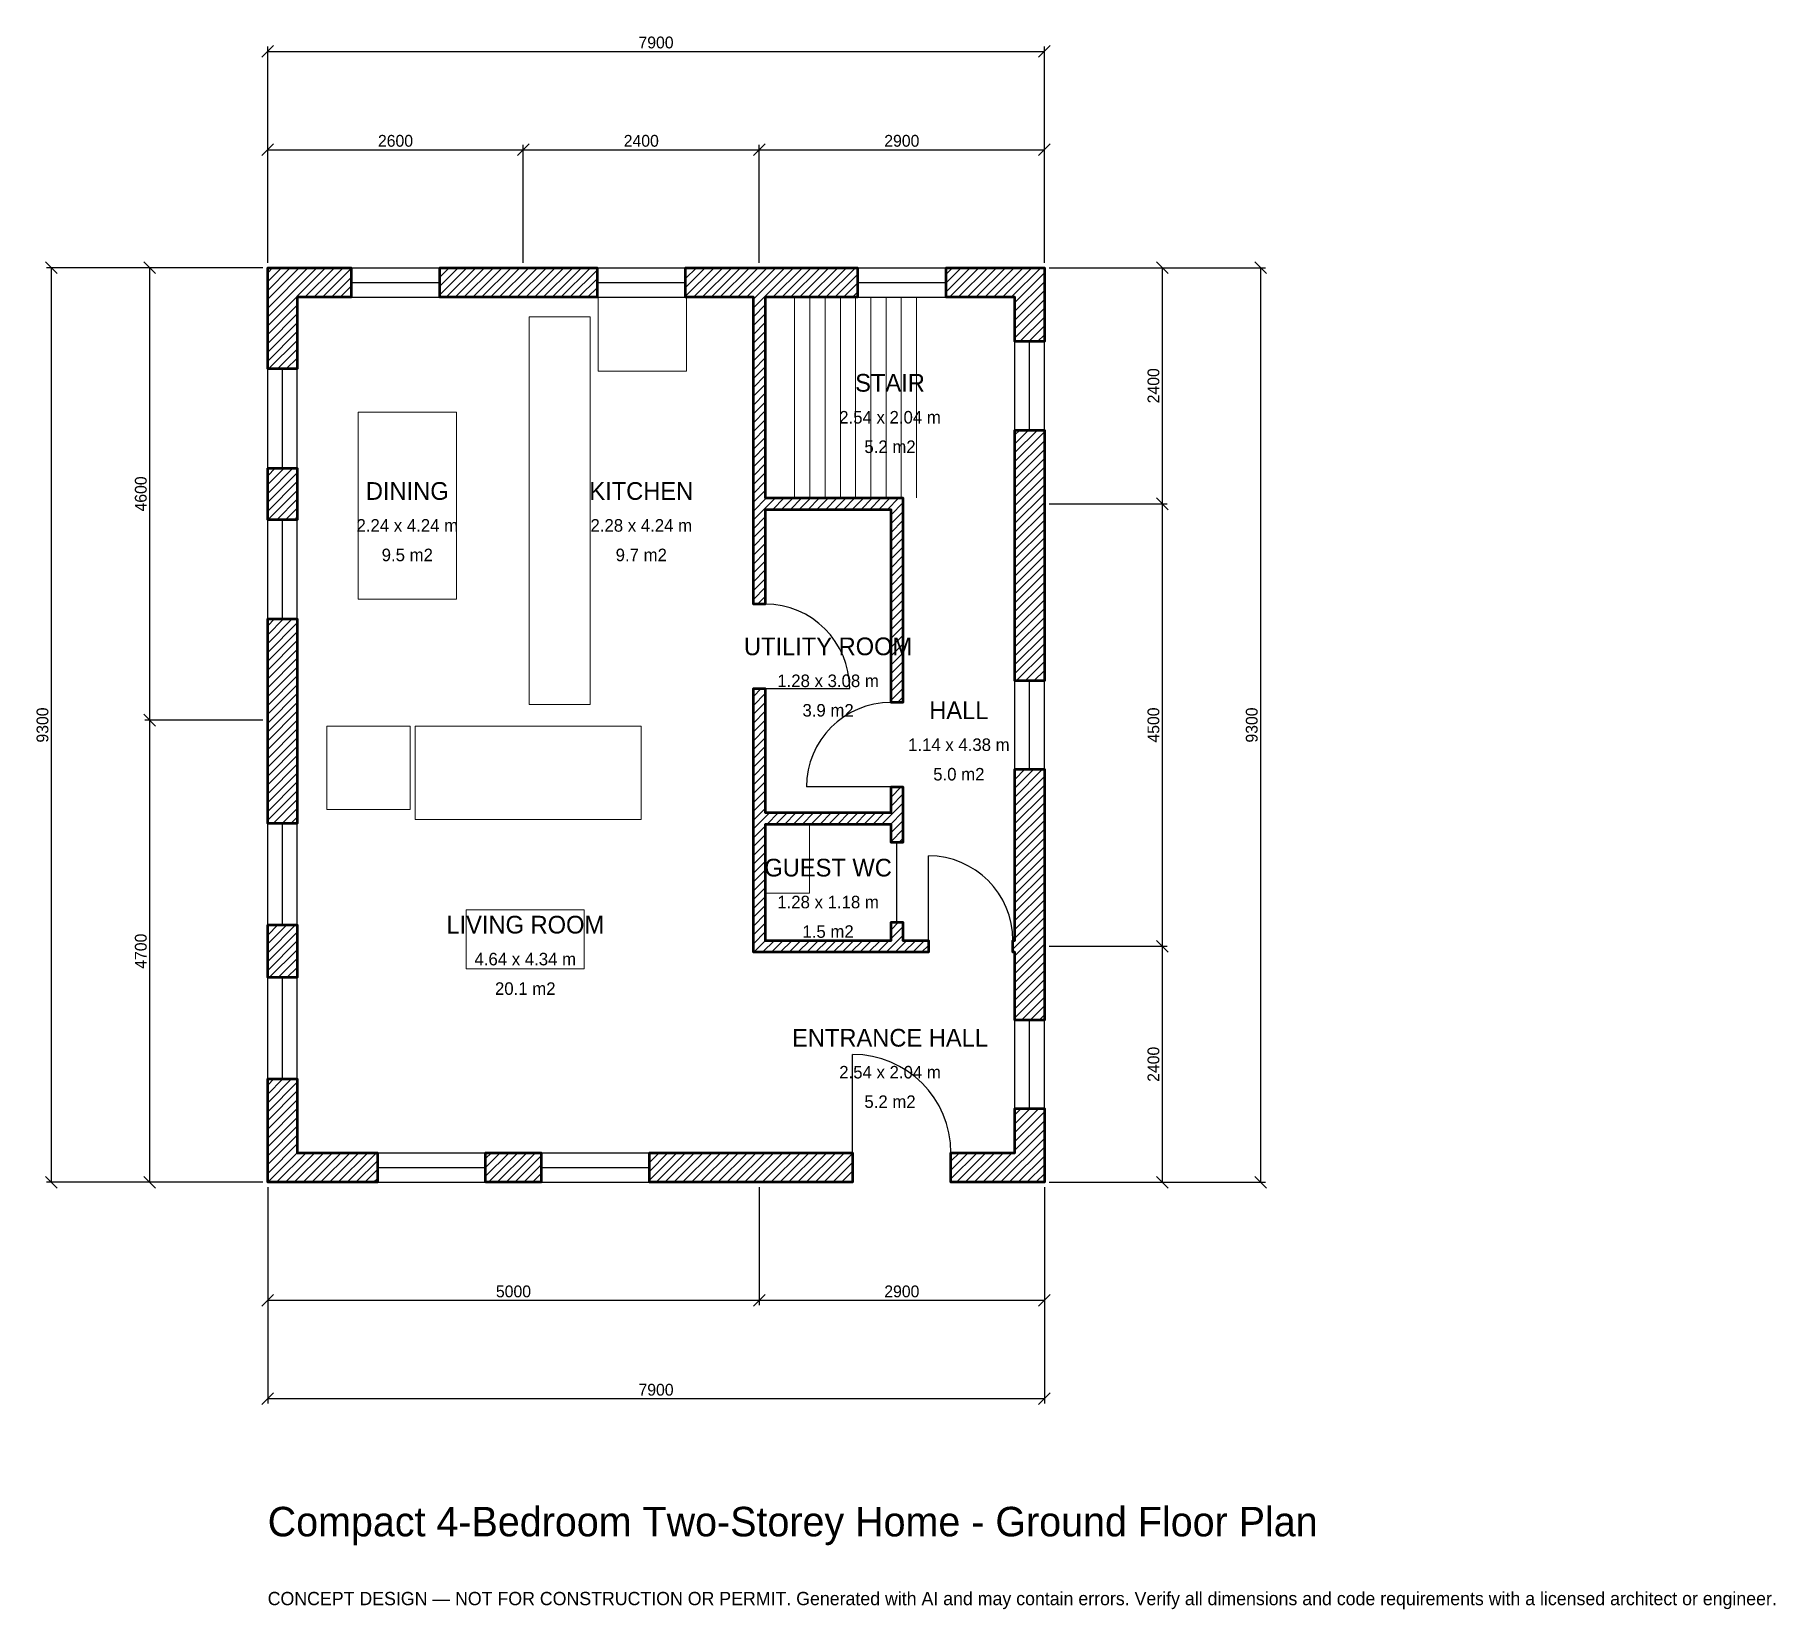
# Model space of a CAD drawing. Header units: millimetres. Extents: x -2369 to 15333, y -4341 to 11669.
import ezdxf
from ezdxf.enums import TextEntityAlignment as Align

# ---------------------------------------------------------------- set-up
doc = ezdxf.new("R2010")
doc.units = ezdxf.units.MM
for name, color, linetype, lineweight in [('A-ANNO-DIMS', 1, 'Continuous', 13), ('A-ANNO-TEXT', 7, 'Continuous', 18), ('A-AREA-IDEN', 7, 'Continuous', 18), ('A-DOOR', 2, 'Continuous', 25), ('A-FLOR-FIXT', 9, 'Continuous', 13), ('A-FLOR-STRS', 3, 'Continuous', 18), ('A-FURN', 9, 'Continuous', 13), ('A-GLAZ', 4, 'Continuous', 25), ('A-WALL', 7, 'Continuous', 50), ('A-WALL-PATT', 8, 'Continuous', 13)]:
    doc.layers.add(name, color=color, linetype=linetype, lineweight=lineweight)
doc.dimstyles.new('PLAN', dxfattribs={"dimtxt": 120, "dimasz": 80, "dimexe": 50, "dimexo": 50, "dimgap": 30, "dimtad": 1, "dimdec": 0, "dimtsz": 60, "dimcen": 2.5, "dimclrd": 1, "dimclre": 1, "dimazin": 3, "dimtfac": 1, "dimtmove": 0, "dimatfit": 3})

msp = doc.modelspace()

# ---------------------------------------------------------------- hatches: boundary and pattern name
at = {"layer": 'A-WALL-PATT'}
h = msp.add_hatch(dxfattribs=at)
h.set_pattern_fill('ANSI31', color=8, scale=20)
h.paths.add_polyline_path([(-0.001, 0), (-0.001, 300), (0, 300), (0, 1051.6667), (300, 1051.6667), (300, 300), (1116.6667, 300), (1116.6667, 0), (300, 0), (300, -0.001), (0, -0.001), (0, 0), (-0.001, 0)])
h.paths.add_polyline_path([(0, 2618.3333), (300, 2618.3333), (300, 2081.6667), (0, 2081.6667), (0, 2618.3333)])
h.paths.add_polyline_path([(0, 4550), (0, 4850), (0, 5728.3333), (300, 5728.3333), (300, 4850), (300, 4550), (300, 3648.3333), (0, 3648.3333), (0, 4550)])
h.paths.add_polyline_path([(0, 7261.6667), (300, 7261.6667), (300, 6738.3333), (0, 6738.3333), (0, 7261.6667)])
h.paths.add_polyline_path([(0, 9000), (-0.001, 9000), (-0.001, 9300), (0, 9300), (0, 9300.001), (300, 9300.001), (300, 9300), (850, 9300), (850, 9000), (300, 9000), (300, 8271.6667), (0, 8271.6667), (0, 9000)])
h.paths.add_polyline_path([(2450, 9300), (2750, 9300), (3350, 9300), (3350, 9000), (2750, 9000), (2450, 9000), (1750, 9000), (1750, 9300), (2450, 9300)])
h.paths.add_polyline_path([(4850, 9300), (4940, 9300), (4940, 9300.001), (5060, 9300.001), (5060, 9300), (5150, 9300), (6000, 9300), (6000, 9000), (5150, 9000), (5060, 9000), (5060, 6960), (6340, 6960), (6460, 6960), (6460, 6840), (6460, 4880), (6340, 4880), (6340, 6840), (5060, 6840), (5060, 5880), (4940, 5880), (4940, 6840), (4940, 6960), (4940, 9000), (4850, 9000), (4250, 9000), (4250, 9300), (4850, 9300)])
h.paths.add_polyline_path([(7600, 9300), (7600, 9300.001), (7900, 9300.001), (7900, 9300), (7900.001, 9300), (7900.001, 9000), (7900, 9000), (7900, 8550), (7600, 8550), (7600, 9000), (6900, 9000), (6900, 9300), (7600, 9300)])
h.paths.add_polyline_path([(7900, 7050), (7900, 6750), (7900, 5100), (7600, 5100), (7600, 6750), (7600, 7050), (7600, 7650), (7900, 7650), (7900, 7050)])
h.paths.add_polyline_path([(7900, 2550), (7900, 2460), (7900.001, 2460), (7900.001, 2340), (7900, 2340), (7900, 2250), (7900, 1650), (7600, 1650), (7600, 2250), (7600, 2340), (7580, 2340), (7580, 2460), (7600, 2460), (7600, 2550), (7600, 4200), (7900, 4200), (7900, 2550)])
h.paths.add_polyline_path([(7900, 300), (7900.001, 300), (7900.001, 0), (7900, 0), (7900, -0.001), (7600, -0.001), (7600, 0), (6950, 0), (6950, 300), (7600, 300), (7600, 750), (7900, 750), (7900, 300)])
h.paths.add_polyline_path([(5150, 0), (4850, 0), (3883.3333, 0), (3883.3333, 300), (4850, 300), (5150, 300), (5950, 300), (5950, 0), (5150, 0)])
h.paths.add_polyline_path([(2216.6667, 0), (2216.6667, 300), (2783.3333, 300), (2783.3333, 0), (2216.6667, 0)])
h.paths.add_polyline_path([(6460, 3760), (6460, 3640), (6460, 3455), (6340, 3455), (6340, 3640), (5060, 3640), (5060, 2460), (6340, 2460), (6340, 2645), (6460, 2645), (6460, 2460), (6720, 2460), (6720, 2340), (6460, 2340), (6340, 2340), (5060, 2340), (4940, 2340), (4940, 2460), (4940, 3640), (4940, 3760), (4940, 4640), (4940, 4760), (4940, 5020), (5060, 5020), (5060, 4760), (5060, 4640), (5060, 3760), (6340, 3760), (6340, 4020), (6460, 4020), (6460, 3760)])

# ---------------------------------------------------------------- linework, layer by layer
at = {"layer": 'A-DOOR'}
for p, q in [((5060, 5020), (5920, 5020)), ((6340, 4020), (5480, 4020)), ((6400, 2645), (6400, 3455)), ((6720, 2460), (6720, 3320)), ((5950, 300), (5950, 1300))]:
    msp.add_line(p, q, dxfattribs=at)
for centre, radius, start, end in [((5060, 5020), 860, 0, 90), ((6340, 4020), 860, 90, 180), ((6720, 2460), 860, 0, 90), ((5950, 300), 1000, 0, 90)]:
    msp.add_arc(centre, radius, start, end, dxfattribs=at)
at = {"layer": 'A-FLOR-FIXT'}
for points in [[(2660, 4860), (3280, 4860), (3280, 8800), (2660, 8800)], [(5060, 2940), (5510, 2940), (5510, 3640), (5060, 3640)]]:
    msp.add_lwpolyline(points, close=True, dxfattribs=at)
at = {"layer": 'A-FLOR-STRS'}
for p, q in [((5360, 6960), (5360, 9000)), ((5515, 6960), (5515, 9000)), ((5670, 6960), (5670, 9000)), ((5825, 6960), (5825, 9000)), ((5980, 6960), (5980, 9000)), ((6135, 6960), (6135, 9000)), ((6290, 6960), (6290, 9000)), ((6445, 6960), (6445, 9000)), ((6600, 6960), (6600, 9000))]:
    msp.add_line(p, q, dxfattribs=at)
at = {"layer": 'A-FURN'}
for points in [[(3360, 8250), (4260, 8250), (4260, 9000), (3360, 9000)], [(920, 5930), (1920, 5930), (1920, 7830), (920, 7830)], [(600, 3790), (1450, 3790), (1450, 4640), (600, 4640)], [(1500, 3690), (3800, 3690), (3800, 4640), (1500, 4640)], [(2020, 2170), (3220, 2170), (3220, 2770), (2020, 2770)]]:
    msp.add_lwpolyline(points, close=True, dxfattribs=at)
at = {"layer": 'A-GLAZ'}
for p, q in [((850, 9300), (1750, 9300)), ((3350, 9300), (4250, 9300)), ((6000, 9300), (6900, 9300)), ((850, 9150), (1750, 9150)), ((3350, 9150), (4250, 9150)), ((6000, 9150), (6900, 9150)), ((850, 9000), (1750, 9000)), ((3350, 9000), (4250, 9000)), ((6000, 9000), (6900, 9000)), ((7600, 7650), (7600, 8550)), ((7750, 7650), (7750, 8550)), ((7900, 7650), (7900, 8550)), ((0, 7261.6667), (0, 8271.6667)), ((150, 7261.6667), (150, 8271.6667)), ((300, 7261.6667), (300, 8271.6667)), ((0, 5728.3333), (0, 6738.3333)), ((150, 5728.3333), (150, 6738.3333)), ((300, 5728.3333), (300, 6738.3333)), ((7600, 4200), (7600, 5100)), ((7750, 4200), (7750, 5100)), ((7900, 4200), (7900, 5100)), ((0, 2618.3333), (0, 3648.3333)), ((150, 2618.3333), (150, 3648.3333)), ((300, 2618.3333), (300, 3648.3333)), ((0, 1051.6667), (0, 2081.6667)), ((150, 1051.6667), (150, 2081.6667)), ((300, 1051.6667), (300, 2081.6667)), ((7600, 750), (7600, 1650)), ((7750, 750), (7750, 1650)), ((7900, 750), (7900, 1650)), ((1116.6667, 300), (2216.6667, 300)), ((2783.3333, 300), (3883.3333, 300)), ((1116.6667, 150), (2216.6667, 150)), ((1116.6667, 0), (2216.6667, 0)), ((2783.3333, 150), (3883.3333, 150)), ((2783.3333, 0), (3883.3333, 0))]:
    msp.add_line(p, q, dxfattribs=at)
at = {"layer": 'A-WALL'}
for points in [[(0, 9000), (-0.001, 9000), (-0.001, 9300), (0, 9300), (0, 9300.001), (300, 9300.001), (300, 9300), (850, 9300), (850, 9000), (300, 9000), (300, 8271.6667), (0, 8271.6667), (0, 9000)], [(2450, 9300), (2750, 9300), (3350, 9300), (3350, 9000), (2750, 9000), (2450, 9000), (1750, 9000), (1750, 9300), (2450, 9300)], [(4850, 9300), (4940, 9300), (4940, 9300.001), (5060, 9300.001), (5060, 9300), (5150, 9300), (6000, 9300), (6000, 9000), (5150, 9000), (5060, 9000), (5060, 6960), (6340, 6960), (6460, 6960), (6460, 6840), (6460, 4880), (6340, 4880), (6340, 6840), (5060, 6840), (5060, 5880), (4940, 5880), (4940, 6840), (4940, 6960), (4940, 9000), (4850, 9000), (4250, 9000), (4250, 9300), (4850, 9300)], [(7600, 9300), (7600, 9300.001), (7900, 9300.001), (7900, 9300), (7900.001, 9300), (7900.001, 9000), (7900, 9000), (7900, 8550), (7600, 8550), (7600, 9000), (6900, 9000), (6900, 9300), (7600, 9300)], [(7900, 7050), (7900, 6750), (7900, 5100), (7600, 5100), (7600, 6750), (7600, 7050), (7600, 7650), (7900, 7650), (7900, 7050)], [(0, 7261.6667), (300, 7261.6667), (300, 6738.3333), (0, 6738.3333), (0, 7261.6667)], [(0, 4550), (0, 4850), (0, 5728.3333), (300, 5728.3333), (300, 4850), (300, 4550), (300, 3648.3333), (0, 3648.3333), (0, 4550)], [(6460, 3760), (6460, 3640), (6460, 3455), (6340, 3455), (6340, 3640), (5060, 3640), (5060, 2460), (6340, 2460), (6340, 2645), (6460, 2645), (6460, 2460), (6720, 2460), (6720, 2340), (6460, 2340), (6340, 2340), (5060, 2340), (4940, 2340), (4940, 2460), (4940, 3640), (4940, 3760), (4940, 4640), (4940, 4760), (4940, 5020), (5060, 5020), (5060, 4760), (5060, 4640), (5060, 3760), (6340, 3760), (6340, 4020), (6460, 4020), (6460, 3760)], [(7900, 2550), (7900, 2460), (7900.001, 2460), (7900.001, 2340), (7900, 2340), (7900, 2250), (7900, 1650), (7600, 1650), (7600, 2250), (7600, 2340), (7580, 2340), (7580, 2460), (7600, 2460), (7600, 2550), (7600, 4200), (7900, 4200), (7900, 2550)], [(0, 2618.3333), (300, 2618.3333), (300, 2081.6667), (0, 2081.6667), (0, 2618.3333)], [(-0.001, 0), (-0.001, 300), (0, 300), (0, 1051.6667), (300, 1051.6667), (300, 300), (1116.6667, 300), (1116.6667, 0), (300, 0), (300, -0.001), (0, -0.001), (0, 0), (-0.001, 0)], [(7900, 300), (7900.001, 300), (7900.001, 0), (7900, 0), (7900, -0.001), (7600, -0.001), (7600, 0), (6950, 0), (6950, 300), (7600, 300), (7600, 750), (7900, 750), (7900, 300)], [(2216.6667, 0), (2216.6667, 300), (2783.3333, 300), (2783.3333, 0), (2216.6667, 0)], [(5150, 0), (4850, 0), (3883.3333, 0), (3883.3333, 300), (4850, 300), (5150, 300), (5950, 300), (5950, 0), (5150, 0)]]:
    msp.add_lwpolyline(points, close=True, dxfattribs=at)

# ---------------------------------------------------------------- texts
at = {"layer": 'A-ANNO-TEXT'}
for s, height, p in [('Compact 4-Bedroom Two-Storey Home - Ground Floor Plan', 300, (0, -3600)), ('CONCEPT DESIGN — NOT FOR CONSTRUCTION OR PERMIT. Generated with AI and may contain errors. Verify all dimensions and code requirements with a licensed architect or engineer.', 135, (0, -4300))]:
    msp.add_text(s, height=height, dxfattribs=at).set_placement(p)
at = {"layer": 'A-AREA-IDEN'}
for s, height, p in [('STAIR', 180, (6330, 8130)), ('2.54 x 2.04 m', 127.5, (6330, 7780)), ('5.2 m2', 127.5, (6330, 7480)), ('DINING', 180, (1420, 7030)), ('KITCHEN', 180, (3800, 7030)), ('2.24 x 4.24 m', 127.5, (1420, 6680)), ('2.28 x 4.24 m', 127.5, (3800, 6680)), ('9.5 m2', 127.5, (1420, 6380)), ('9.7 m2', 127.5, (3800, 6380)), ('UTILITY ROOM', 180, (5700, 5450)), ('1.28 x 3.08 m', 127.5, (5700, 5100)), ('3.9 m2', 127.5, (5700, 4800)), ('HALL', 180, (7030, 4800)), ('1.14 x 4.38 m', 127.5, (7030, 4450)), ('5.0 m2', 127.5, (7030, 4150)), ('GUEST WC', 180, (5700, 3200)), ('1.28 x 1.18 m', 127.5, (5700, 2850)), ('LIVING ROOM', 180, (2620, 2620)), ('1.5 m2', 127.5, (5700, 2550)), ('4.64 x 4.34 m', 127.5, (2620, 2270)), ('20.1 m2', 127.5, (2620, 1970)), ('ENTRANCE HALL', 180, (6330, 1470)), ('2.54 x 2.04 m', 127.5, (6330, 1120)), ('5.2 m2', 127.5, (6330, 820))]:
    msp.add_text(s, height=height, dxfattribs=at).set_placement(p, align=Align.MIDDLE_CENTER)

# ---------------------------------------------------------------- dimensions: what is measured, and where the dimension line sits
at = {"layer": 'A-ANNO-DIMS'}
for base, p1, p2, text in [((0, 11500), (0, 9300), (7900, 9300), '7900'), ((0, 10500), (0, 9300), (2600, 9300), '2600'), ((2600, 10500), (2600, 9300), (5000, 9300), '2400'), ((5000, 10500), (5000, 9300), (7900, 9300), '2900'), ((0, -1200), (0, 0), (5000, 0), '5000'), ((0, -2200), (0, 0), (7900, 0), '7900'), ((5000, -1200), (5000, 0), (7900, 0), '2900')]:
    msp.add_linear_dim(base=base, p1=p1, p2=p2, text=text, dimstyle='PLAN', dxfattribs=at).render()
for base, p1, p2, text in [((-2200, 0), (0, 0), (0, 9300), '9300'), ((-1200, 4700), (0, 4700), (0, 9300), '4600'), ((9100, 6900), (7900, 6900), (7900, 9300), '2400'), ((10100, 0), (7900, 0), (7900, 9300), '9300'), ((9100, 2400), (7900, 2400), (7900, 6900), '4500'), ((-1200, 0), (0, 0), (0, 4700), '4700'), ((9100, 0), (7900, 0), (7900, 2400), '2400')]:
    msp.add_linear_dim(base=base, p1=p1, p2=p2, angle=90, text=text, dimstyle='PLAN', dxfattribs=at).render()

doc.saveas('drawing.dxf')
